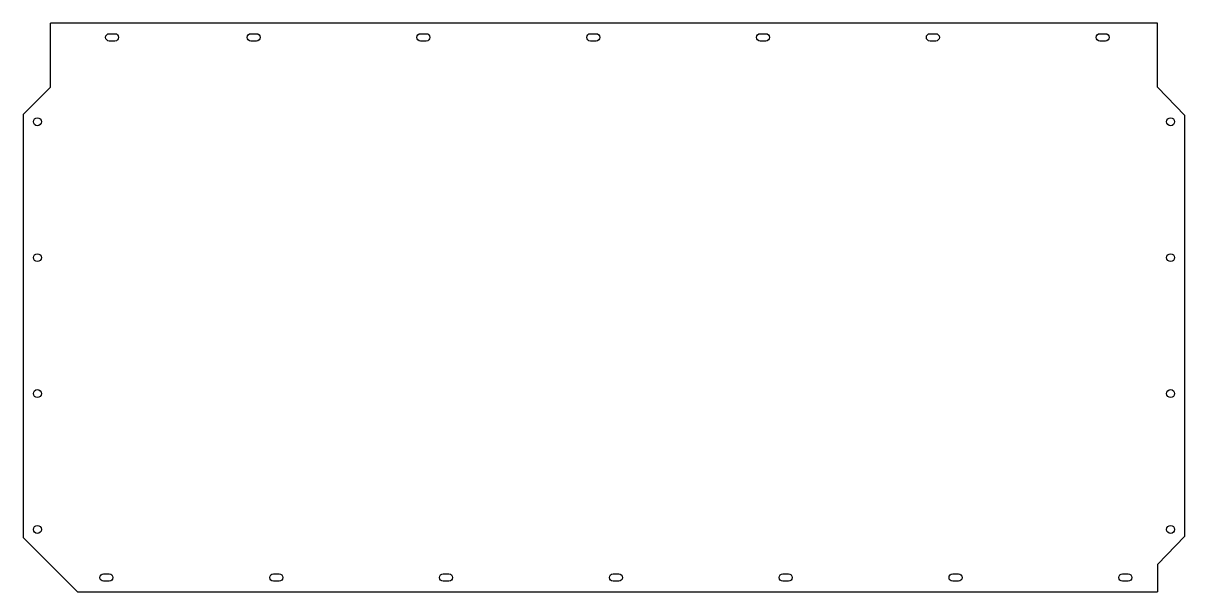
# Model space of a CAD drawing. Header units: millimetres. Extents: x 1290 to 3342, y 415 to 1419.
import ezdxf

# ---------------------------------------------------------------- set-up
doc = ezdxf.new("R2010")
doc.units = ezdxf.units.MM

msp = doc.modelspace()

# ---------------------------------------------------------------- linework, layer by layer
for p, q in [((3293.7, 1418.6), (1337.7, 1418.6)), ((1337.7, 1305.6), (1337.7, 1418.6)), ((3293.7, 1305.6), (3293.7, 1418.6)), ((1337.7, 1305.6), (1289.7, 1257.6)), ((1337.7, 1305.6), (1337.7, 1305.6)), ((3293.7, 1305.6), (3341.7, 1255.6)), ((1289.7, 1257.6), (1289.7, 510.6)), ((3341.7, 512.6), (3341.7, 1255.6)), ((1385.7, 414.6), (1289.7, 510.6)), ((3293.7, 462.6), (3341.7, 512.6)), ((3293.7, 462.6), (3293.7, 414.6)), ((1385.7, 414.6), (3293.7, 414.6))]:
    msp.add_line(p, q)
for points in [[(1451.7, 1400.1, -1), (1451.7, 1387.1), (1441.7, 1387.1, -1), (1441.7, 1400.1)], [(1701.7, 1400.1, -1), (1701.7, 1387.1), (1691.7, 1387.1, -1), (1691.7, 1400.1)], [(2001.7, 1400.1, -1), (2001.7, 1387.1), (1991.7, 1387.1, -1), (1991.7, 1400.1)], [(2301.7, 1400.1, -1), (2301.7, 1387.1), (2291.7, 1387.1, -1), (2291.7, 1400.1)], [(2601.7, 1400.1, -1), (2601.7, 1387.1), (2591.7, 1387.1, -1), (2591.7, 1400.1)], [(2901.7, 1400.1, -1), (2901.7, 1387.1), (2891.7, 1387.1, -1), (2891.7, 1400.1)], [(3201.7, 1400.1, -1), (3201.7, 1387.1), (3191.7, 1387.1, -1), (3191.7, 1400.1)], [(1441.7, 446.1, -1), (1441.7, 433.1), (1431.7, 433.1, -1), (1431.7, 446.1)], [(1741.7, 446.1, -1), (1741.7, 433.1), (1731.7, 433.1, -1), (1731.7, 446.1)], [(2041.7, 446.1, -1), (2041.7, 433.1), (2031.7, 433.1, -1), (2031.7, 446.1)], [(2341.7, 446.1, -1), (2341.7, 433.1), (2331.7, 433.1, -1), (2331.7, 446.1)], [(2641.7, 446.1, -1), (2641.7, 433.1), (2631.7, 433.1, -1), (2631.7, 446.1)], [(2941.7, 446.1, -1), (2941.7, 433.1), (2931.7, 433.1, -1), (2931.7, 446.1)], [(3241.7, 446.1, -1), (3241.7, 433.1), (3231.7, 433.1, -1), (3231.7, 446.1)]]:
    msp.add_lwpolyline(points, format="xyb", close=True)
for centre in [(1314.7, 1244.6), (3316.7, 1244.6), (1314.7, 1004.6), (3316.7, 1004.6), (1314.7, 764.6), (3316.7, 764.6), (1314.7, 524.6), (3316.7, 524.6)]:
    msp.add_circle(centre, 7)

doc.saveas('drawing.dxf')
